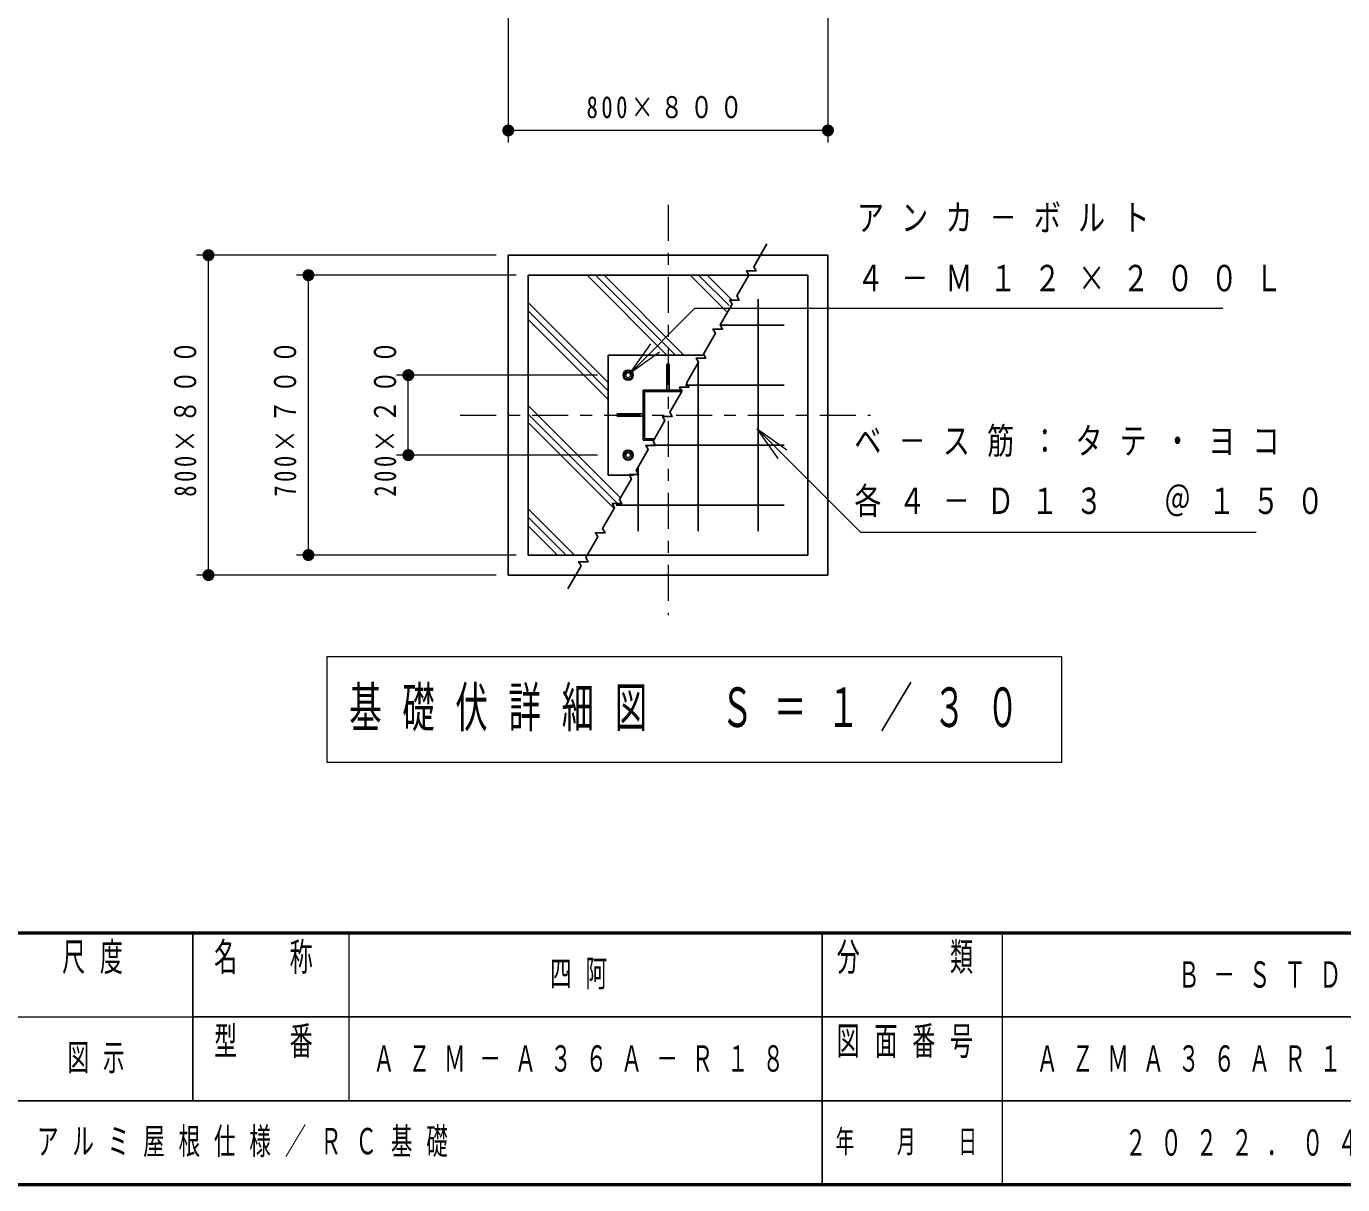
# Model space of a CAD drawing. Units: millimetres on the paper. Extents: x -385 to 280, y 0 to 267.
# Drawn here: x -201.4 to -91.6, y 0 to 96.6 of the extents above; entities that cross this region are included whole.
import ezdxf

# ---------------------------------------------------------------- set-up
doc = ezdxf.new("R2010")
doc.units = ezdxf.units.MM
doc.linetypes.add('USER2', pattern=[6, 3, -1, 1, -1])
doc.layers.add('LY_1', color=190, linetype='Continuous', lineweight=25)
doc.styles.add('ＭＳ ゴシック', font='')
doc.styles.get('ＭＳ ゴシック').set_extended_font_data('MS Gothic')

# ---------------------------------------------------------------- blocks, each defined once
blk = doc.blocks.new('filled_dot')
at = {"color": 0, "linetype": 'Continuous', "lineweight": -2, "const_width": 1.25}
blk.add_lwpolyline([(-0.625, 0, 1), (0.625, 0, 1)], format="xyb", close=True, dxfattribs=at)

msp = doc.modelspace()

# ---------------------------------------------------------------- linework, layer by layer
at = {"layer": 'LY_1', "color": 7, "lineweight": 13}
for p, q in [((-161.195, 111.82), (-161.195, 86.884)), ((-134.528, 111.82), (-134.528, 86.884)), ((-134.528, 87.884), (-161.195, 87.884)), ((-162.195, 77.487), (-187.195, 77.487)), ((-186.195, 50.82), (-186.195, 77.487)), ((-160.528, 75.82), (-178.861, 75.82)), ((-177.861, 52.487), (-177.861, 75.82)), ((-147.954, 69.154), (-154.62, 75.82)), ((-147.246, 69.154), (-153.913, 75.82)), ((-146.539, 69.154), (-153.206, 75.82)), ((-143.002, 72.8), (-146.022, 75.82)), ((-142.778, 73.284), (-145.315, 75.82)), ((-142.555, 73.768), (-144.608, 75.82)), ((-152.861, 66.877), (-159.528, 73.544)), ((-152.861, 66.17), (-159.528, 72.837)), ((-152.861, 65.463), (-159.528, 72.13)), ((-151.059, 67.623), (-149.291, 70.098)), ((-151.059, 67.623), (-148.938, 69.745)), ((-148.584, 69.391), (-151.059, 67.623)), ((-153.761, 67.487), (-170.528, 67.487)), ((-169.528, 60.82), (-169.528, 67.487)), ((-147.961, 66.904), (-147.761, 66.904)), ((-151.842, 57.259), (-159.528, 64.945)), ((-152.101, 56.811), (-159.528, 64.238)), ((-150.611, 64.054), (-150.611, 64.254)), ((-152.337, 56.34), (-159.528, 63.531)), ((-140.438, 63.014), (-138.317, 60.893)), ((-140.438, 63.014), (-137.963, 61.247)), ((-138.67, 60.539), (-140.438, 63.014)), ((-153.761, 60.82), (-170.528, 60.82)), ((-155.668, 52.487), (-159.528, 56.347)), ((-156.375, 52.487), (-159.528, 55.64)), ((-157.082, 52.487), (-159.528, 54.933)), ((-160.528, 52.487), (-178.861, 52.487)), ((-162.195, 50.82), (-187.195, 50.82)), ((-176.322, 44.01), (-176.322, 35.21)), ((-115.022, 44.01), (-176.322, 44.01)), ((-115.022, 35.21), (-115.022, 44.01)), ((-176.322, 35.21), (-115.022, 35.21)), ((-174.5, 21), (-174.5, 7)), ((-120, 21), (-120, 0)), ((-242.5, 14), (-187.5, 14))]:
    msp.add_line(p, q, dxfattribs=at)
at = {"layer": 'LY_1', "color": 7, "linetype": 'USER2', "lineweight": 13}
for p, q in [((-147.861, 81.675), (-147.861, 47.465)), ((-165.199, 64.154), (-130.977, 64.154))]:
    msp.add_line(p, q, dxfattribs=at)
at = {"layer": 'LY_1', "color": 7}
for p, q in [((-161.195, 77.487), (-161.195, 50.82)), ((-161.195, 77.487), (-134.528, 77.487)), ((-134.528, 77.487), (-134.528, 50.82)), ((-159.528, 75.82), (-159.528, 52.487)), ((-159.528, 75.82), (-136.195, 75.82)), ((-136.195, 75.82), (-136.195, 52.487)), ((-140.361, 73.82), (-140.361, 54.487)), ((-143.531, 71.654), (-138.195, 71.654)), ((-152.861, 69.154), (-152.861, 59.154)), ((-152.861, 69.154), (-144.975, 69.154)), ((-147.961, 66.237), (-147.961, 68.403)), ((-147.961, 68.403), (-147.761, 68.403)), ((-147.761, 66.237), (-147.761, 68.403)), ((-145.361, 68.484), (-145.361, 54.487)), ((-151.404, 67.848), (-151.612, 67.487)), ((-151.612, 67.487), (-151.403, 67.126)), ((-150.986, 67.848), (-151.403, 67.848)), ((-151.403, 67.126), (-150.986, 67.126)), ((-150.778, 67.487), (-150.987, 67.847)), ((-150.987, 67.126), (-150.779, 67.487)), ((-149.945, 66.237), (-149.945, 62.07)), ((-146.659, 66.237), (-149.945, 66.237)), ((-149.838, 66.13), (-149.838, 62.177)), ((-146.72, 66.13), (-149.838, 66.13)), ((-146.418, 66.654), (-138.195, 66.654)), ((-149.945, 64.254), (-152.111, 64.254)), ((-152.111, 64.054), (-152.111, 64.254)), ((-149.945, 64.054), (-152.111, 64.054)), ((-149.945, 62.07), (-149.064, 62.07)), ((-149.838, 62.177), (-149.003, 62.177)), ((-149.305, 61.654), (-138.195, 61.654)), ((-151.612, 60.82), (-151.404, 61.181)), ((-151.404, 60.459), (-151.612, 60.82)), ((-151.403, 61.181), (-150.986, 61.181)), ((-150.986, 60.459), (-151.403, 60.459)), ((-150.987, 61.181), (-150.779, 60.82)), ((-150.778, 60.82), (-150.986, 60.459)), ((-150.361, 59.824), (-150.361, 54.487)), ((-152.861, 59.154), (-150.748, 59.154)), ((-152.192, 56.654), (-138.195, 56.654)), ((-159.528, 52.487), (-136.195, 52.487)), ((-161.195, 50.82), (-134.528, 50.82))]:
    msp.add_line(p, q, dxfattribs=at)
at = {"layer": 'LY_1', "color": 7, "lineweight": 50}
for p, q in [((-385, 21), (0, 21)), ((-385, 0), (0, 0))]:
    msp.add_line(p, q, dxfattribs=at)
at = {"layer": 'LY_1', "color": 211}
for p, q in [((-187.5, 21), (-187.5, 7)), ((-135, 21), (-135, 0)), ((-187.5, 14), (-70, 14)), ((-242.5, 7), (0, 7))]:
    msp.add_line(p, q, dxfattribs=at)
at = {"layer": 'LY_1', "color": 7}
msp.add_lwpolyline([(-156.217, 49.682), (-155.121, 51.58), (-155.321, 51.926), (-154.521, 51.926), (-154.721, 52.272), (-153.721, 54.004), (-153.921, 54.351), (-153.121, 54.351), (-153.321, 54.697), (-152.321, 56.429), (-152.521, 56.776), (-151.721, 56.776), (-151.921, 57.122), (-150.921, 58.854), (-151.121, 59.201), (-150.321, 59.201), (-150.521, 59.547), (-149.521, 61.279), (-149.721, 61.625), (-148.921, 61.625), (-149.121, 61.972), (-148.121, 63.704), (-148.321, 64.05), (-147.521, 64.05), (-147.721, 64.397), (-146.721, 66.129), (-146.921, 66.475), (-146.121, 66.475), (-146.321, 66.822), (-145.321, 68.554), (-145.521, 68.9), (-144.721, 68.9), (-144.921, 69.246), (-143.921, 70.979), (-144.121, 71.325), (-143.321, 71.325), (-143.521, 71.671), (-142.521, 73.403), (-142.721, 73.75), (-141.921, 73.75), (-142.121, 74.096), (-141.121, 75.828), (-141.321, 76.175), (-140.521, 76.175), (-140.721, 76.521), (-139.626, 78.419)], dxfattribs=at)
at = {"layer": 'LY_1', "color": 7, "lineweight": 13}
for points in [[(-151.059, 67.623), (-145.622, 73.06), (-101.582, 73.06)], [(-140.438, 63.014), (-131.81, 54.386), (-98.803, 54.386)]]:
    msp.add_lwpolyline(points, dxfattribs=at)
at = {"layer": 'LY_1', "color": 7}
for centre, radius in [((-151.195, 67.487), 0.417), ((-151.195, 67.487), 0.361), ((-151.195, 67.487), 0.212), ((-151.195, 60.82), 0.417), ((-151.195, 60.82), 0.361), ((-151.195, 60.82), 0.212)]:
    msp.add_circle(centre, radius, dxfattribs=at)

# ---------------------------------------------------------------- block references
at = {"layer": 'LY_1', "color": 7, "lineweight": 13, "xscale": 0.4, "yscale": 0.4}
msp.add_blockref('filled_dot', (-161.195, 87.884), dxfattribs=at)
for p, rotation in [((-134.528, 87.884), 180), ((-186.195, 77.487), 270), ((-177.861, 75.82), 270), ((-169.528, 67.487), 270), ((-169.528, 60.82), 90), ((-177.861, 52.487), 90), ((-186.195, 50.82), 90)]:
    msp.add_blockref('filled_dot', p, dxfattribs=dict(at, rotation=rotation))

# ---------------------------------------------------------------- texts
at = {"layer": 'LY_1', "color": 7, "style": 'ＭＳ ゴシック'}
for s, insert, char_height, attachment_point in [('\\T1.32;\\W0.75;800×８００', (-147.861, 88.884), 1.833, 8), ('\\T1.64;\\W0.75;アンカ－ボルト', (-132.107, 80.56), 2.199, 4), ('\\T1.64;\\W0.75;４－Ｍ１２×２００Ｌ', (-132.107, 75.56), 2.199, 4), ('\\T1.64;\\W0.75;ベ－ス筋：タテ・ヨコ', (-132.323, 61.886), 2.199, 4), ('\\T1.64;\\W0.75;各４－Ｄ１３\u3000＠１５０', (-132.323, 56.886), 2.199, 4), ('\\T1.64;\\W0.6;基礎伏詳細図\u3000Ｓ＝１／３０', (-145.672, 39.61), 3.299, 5), ('\\T1.64;\\W0.6;四阿', (-154.75, 17.5), 2.199, 5), ('\\T1.64;\\W0.6;Ｂ－ＳＴＤ０３', (-95, 17.5), 2.199, 5), ('\\T1.64;\\W0.6;図示', (-195, 10.5), 2.199, 5), ('\\T1.64;\\W0.6;ＡＺＭ－Ａ３６Ａ－Ｒ１８', (-154.75, 10.5), 2.199, 5), ('\\T1.64;\\W0.6;ＡＺＭＡ３６ＡＲ１８－３０１Ｂ', (-95, 10.5), 2.199, 5), ('\\T1.64;\\W0.6;アルミ屋根仕様／ＲＣ基礎', (-200.5, 3.5), 2.199, 4), ('\\T1.64;\\W0.6;２０２２．０４．２０', (-95, 3.5), 2.199, 5)]:
    msp.add_mtext(s, dxfattribs=dict(at, insert=insert, char_height=char_height, attachment_point=attachment_point))
at = {"layer": 'LY_1', "color": 7, "char_height": 1.833, "attachment_point": 8, "rotation": 90, "style": 'ＭＳ ゴシック'}
for s, insert in [('\\T1.32;\\W0.75;800×８００', (-187.195, 64.154)), ('\\T1.32;\\W0.75;700×７００', (-178.861, 64.154)), ('\\T1.32;\\W0.75;200×２００', (-170.528, 64.154))]:
    msp.add_mtext(s, dxfattribs=dict(at, insert=insert))
at = {"layer": 'LY_1', "color": 4, "style": 'ＭＳ ゴシック'}
for s, insert, char_height, attachment_point in [('\\T1.64;\\W0.6;尺度', (-195.25, 20.167), 2.346, 2), ('\\T1.64;\\W0.6;名\u3000称', (-181, 20.167), 2.346, 2), ('\\T1.64;\\W0.6;分\u3000\u3000類', (-127.5, 20.167), 2.346, 2), ('\\T1.64;\\W0.6;型\u3000番', (-181, 13.167), 2.346, 2), ('\\T1.64;\\W0.6;図面番号', (-127.5, 13.167), 2.346, 2), ('\\T1.64;\\W0.6;年\u3000月\u3000日', (-127.5, 3.5), 1.906, 5)]:
    msp.add_mtext(s, dxfattribs=dict(at, insert=insert, char_height=char_height, attachment_point=attachment_point))

doc.saveas('drawing.dxf')
